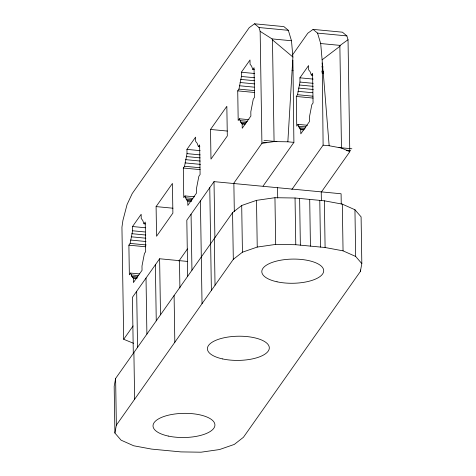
<?xml version="1.0" encoding="UTF-8"?>
<svg xmlns="http://www.w3.org/2000/svg" width="476" height="476" viewBox="0 0 476 476"><rect width="100%" height="100%" fill="white"/><g stroke="black" fill="none" stroke-linecap="round" stroke-linejoin="round"><path stroke-width="0.71" d="M291.877 189.484L323.109 145.168L322.222 61.053L320.693 43.542L317.54 33.112L313.089 29.387L307.793 33.225L292.383 55.103M233.674 183.379L261.913 143.341L274.069 141.598L287.849 141.8L292.901 57.031L291.485 40.752L288.331 30.321L283.875 26.602L254.547 23.8L249.245 27.638L132.245 193.512L127.062 204.537L122.915 220.447L121.939 227.225L123.7 339.287L133.5 343.279M139.391 273.908L130.591 273.069L129.353 274.825L128.889 245.17L130.126 243.42L132.59 230.777L132.524 226.528L141.164 214.283L141.229 218.526L142.746 220.436L143.978 223.78L145.442 223.916M194.541 196.832L185.009 195.922L183.772 197.671L183.308 168.022L184.545 166.267L187.008 153.623L186.943 149.381L195.582 137.136L195.648 141.378L197.159 143.288L198.397 146.632L199.86 146.769M248.96 119.684L239.428 118.774L238.19 120.523L237.726 90.874L238.958 89.119L241.427 76.475L241.362 72.233L250.001 59.988L250.067 64.23L251.578 66.134L252.815 69.484L254.279 69.621M307.52 125.271L297.988 124.361L296.75 126.116L296.286 96.461L297.518 94.712L299.981 82.068L299.916 77.826L308.549 65.575L308.615 69.817L310.126 71.727L311.363 75.071L312.827 75.208M115.62 378.45L114.175 386.316L114.906 433.029L121.059 440.157L133.679 445.774L151.63 449.1L180.957 451.902L201.05 452.2L219.495 449.552L234.299 444.423L243.432 437.283L360.38 271.457L361.825 263.591L361.094 216.877L354.941 209.749L342.321 204.133L324.37 200.807L295.043 198.004L274.95 197.707L256.505 200.354L241.701 205.489L232.568 212.623L115.62 378.45L116.358 425.157L114.906 433.029M321.568 191.768L349.789 151.725L341.47 148.03L339.876 46.315L340.144 45.393L348.027 39.728L346.873 35.908L342.422 32.184L313.089 29.387M143.978 223.78L145.216 222.024L145.68 251.679L144.442 253.428L141.979 266.072L142.044 270.314L133.405 282.565L133.339 278.323L131.822 276.413L130.591 273.069M156.098 206.596L172.425 183.45L172.889 213.105L156.562 236.245L156.098 206.596L172.961 208.208M198.397 146.632L199.634 144.877L200.099 174.531L198.861 176.281L196.398 188.924L196.463 193.167L187.824 205.418L187.758 201.169L186.241 199.265L185.009 195.922M210.517 129.448L226.838 106.303L227.308 135.957L210.981 159.097L210.517 129.448L227.379 131.061M252.815 69.484L254.047 67.729L254.517 97.378L253.28 99.133L250.816 111.777L250.882 116.019L242.242 128.27L242.177 124.022L240.66 122.118L239.428 118.774M187.621 261.437L159.621 258.765L132.423 297.327L133.304 353.376M341.25 204.085L341.09 193.762L214.016 181.636L186.818 220.198L187.699 276.253M123.7 339.287L133.113 325.941M178.899 261.032L187.461 248.9M311.363 75.071L312.595 73.316L313.065 102.971L311.828 104.72L309.364 117.364L309.43 121.606L300.796 133.857L300.731 129.615L299.22 127.705L297.988 124.361M263.073 186.086L293.9 142.378L292.901 60.184M116.358 425.157L233.305 259.331L242.439 252.197L257.236 247.068L275.687 244.414L295.774 244.718L325.102 247.514L343.053 250.846L355.673 256.457L361.825 263.591M322.109 59.821L339.876 46.315M254.547 23.8L258.998 27.525L260.152 31.345L272.034 38.895L291.485 40.752M320.693 43.542L340.144 45.393M258.998 27.525L288.331 30.321M317.54 33.112L346.873 35.908M321.746 66.836L323.216 66.973M321.818 71.079L323.281 71.216M321.871 71.775L323.335 71.912M321.859 72.846L323.329 72.983M292.02 70.269L293.055 70.371M322.264 73.155L323.299 73.256L329.16 145.745L341.47 148.03M241.362 72.233L254.559 73.494M299.916 77.826L313.119 79.081M241.427 76.475L254.624 77.737M299.981 82.068L313.184 83.324M240.695 79.397L254.63 80.73M299.255 84.99L313.184 86.317M240.035 82.503L254.702 83.901M298.595 88.09L313.262 89.488M239.458 85.751L254.125 87.156M298.018 91.344L312.684 92.743M238.958 89.119L254.362 90.589M297.518 94.712L312.922 96.182M237.726 90.874L254.589 92.481M296.286 96.461L313.148 98.074M240.005 120.618L247.341 121.315M298.565 126.205L305.895 126.908M240.66 122.118L246.526 122.677M299.22 127.705L305.086 128.264M241.386 123.254L245.789 123.677M299.945 128.847L304.342 129.264M242.177 124.022L245.11 124.301M300.731 129.615L303.664 129.894M287.849 141.8L293.9 142.378M323.109 145.168L329.16 145.745M263.984 140.408L276.871 141.64M338.971 147.566L351.859 148.792M262.698 142.229L266.875 142.627M346.391 150.22L350.574 150.618M186.943 149.381L200.14 150.642M187.008 153.623L200.206 154.884M186.277 156.544L200.212 157.877M185.622 159.65L200.283 161.049M185.039 162.899L200.438 164.369M184.545 166.267L199.944 167.742M183.308 168.022L200.17 169.635M185.586 197.766L192.923 198.468M186.241 199.265L192.108 199.825M186.967 200.408L191.37 200.824M187.758 201.169L191.423 201.521M132.524 226.528L145.721 227.79M132.59 230.777L145.055 231.967M131.858 233.692L145.793 235.025M131.203 236.798L145.864 238.196M130.62 240.047L146.019 241.522M130.126 243.42L146.257 244.956M128.889 245.17L145.751 246.782M131.168 274.914L138.504 275.616M131.822 276.413L137.689 276.972M132.548 277.556L136.951 277.972M133.339 278.323L137.005 278.668M272.034 38.895L272.474 39.883L292.901 57.031M322.192 62.975L323.299 73.256M360.356 269.975L360.38 271.457M354.941 209.749L355.673 256.457M348.027 39.728L349.789 151.725M342.321 204.133L343.053 250.846M324.37 200.807L325.102 247.514M321.235 191.87L321.371 200.717M319.783 200.366L320.521 247.074M309.703 199.408L310.441 246.116M299.624 198.444L300.356 245.152M295.043 198.004L295.774 244.718M277.55 187.699L277.71 198.022M272.474 39.883L274.069 141.598M274.95 197.707L275.687 244.414M260.152 31.345L261.913 143.341M256.505 200.354L257.236 247.068M241.701 205.489L242.439 252.197M233.871 183.534L234.311 211.558M232.568 212.623L233.305 259.331M214.016 181.636L214.896 237.685M214.295 238.535L215.033 285.243M209.761 187.663L211.38 290.42M200.414 200.92L202.032 303.676M191.066 214.176L191.947 270.225M179.476 260.658L179.904 287.944M174.097 295.536L174.829 342.244M159.621 258.765L160.501 314.815M155.372 264.787L156.253 320.842M146.019 278.043L146.9 334.098M136.671 291.3L137.552 347.349M133.899 352.537L134.631 399.245M222.637 358.934A30.952 12.09 -0.9 0 0 269.309 348.01A30.952 12.09 -0.9 0 0 223.149 337.978A30.952 12.09 -0.9 0 0 222.637 358.934M277.032 281.804A30.952 12.09 -0.9 0 0 323.704 270.886A30.952 12.09 -0.9 0 0 277.544 260.854A30.952 12.09 -0.9 0 0 277.032 281.804M168.242 436.058A30.952 12.09 -0.9 0 0 214.92 425.139A30.952 12.09 -0.9 0 0 168.76 415.108A30.952 12.09 -0.9 0 0 168.242 436.058"/></g></svg>
